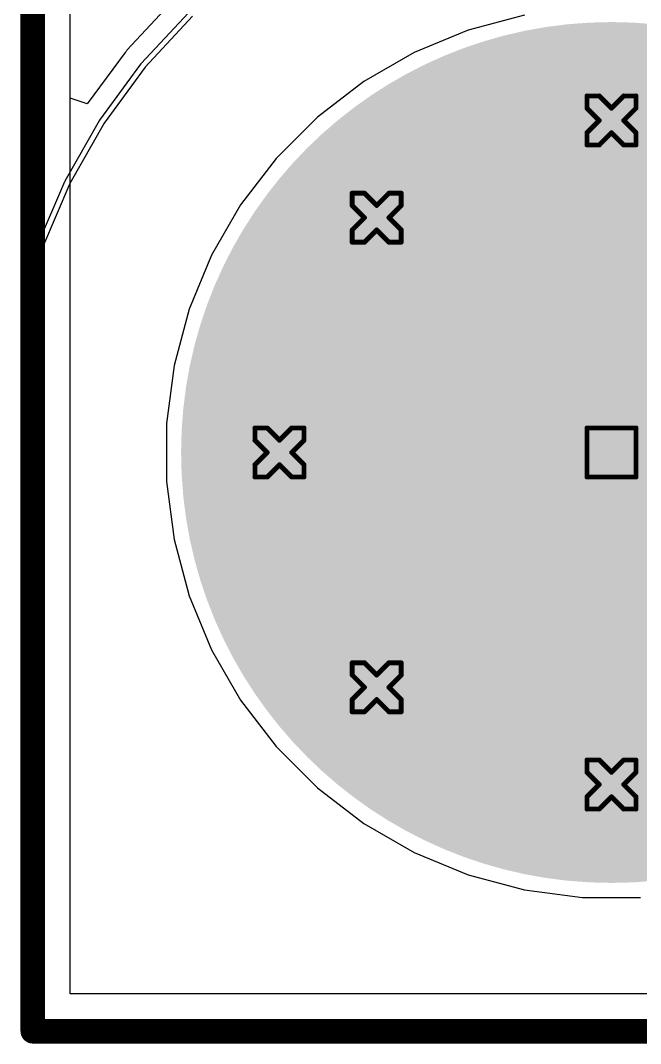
# Model space of a CAD drawing. Header units: inches. Extents: x -11 to 5379, y 0 to 5429.
# Drawn here: x -0.13 to 6.3, y -0.13 to 10.48 of the extents above; entities that cross this region are included whole.
import ezdxf

# ---------------------------------------------------------------- set-up
doc = ezdxf.new("R2010")
doc.units = ezdxf.units.IN
for name, color, linetype in [('Board Outline', 216, 'Continuous'), ('Bottom Layer', 5, 'Continuous'), ('Bottom Solder', 6, 'Continuous'), ('Drill Drawing', 1, 'Continuous'), ('GND', 16, 'Continuous'), ('Multi-Layer', 9, 'Continuous'), ('Pad Holes', 156, 'Continuous'), ('PWR', 76, 'Continuous'), ('Top Layer', 1, 'Continuous'), ('Top Solder', 216, 'Continuous'), ('Via Holes', 16, 'Continuous')]:
    doc.layers.add(name, color=color, linetype=linetype)

msp = doc.modelspace()

# ---------------------------------------------------------------- hatches: boundary and pattern name
at = {"layer": 'Bottom Layer'}
h = msp.add_hatch(color=5, dxfattribs=at)
edge = h.paths.add_edge_path()
edge.add_arc((6, 6), 4.36, 0, 360)
h = msp.add_hatch(color=5, dxfattribs=at)
edge = h.paths.add_edge_path()
edge.add_arc((6, 9.442), 0.3, 0, 360)
h = msp.add_hatch(color=5, dxfattribs=at)
edge = h.paths.add_edge_path()
edge.add_arc((3.566, 8.434), 0.3, 0, 360)
h = msp.add_hatch(color=5, dxfattribs=at)
edge = h.paths.add_edge_path()
edge.add_arc((2.558, 6), 0.3, 0, 360)
h = msp.add_hatch(color=5, dxfattribs=at)
edge = h.paths.add_edge_path()
edge.add_arc((3.566, 3.566), 0.3, 0, 360)
h = msp.add_hatch(color=5, dxfattribs=at)
edge = h.paths.add_edge_path()
edge.add_arc((6, 2.558), 0.3, 0, 360)
at = {"layer": 'Bottom Solder'}
h = msp.add_hatch(color=6, dxfattribs=at)
edge = h.paths.add_edge_path()
edge.add_arc((6, 6), 4.462, 0, 360)
at = {"layer": 'GND'}
h = msp.add_hatch(color=16, dxfattribs=at)
edge = h.paths.add_edge_path()
edge.add_arc((6, 6), 4.36, 0, 360)
h = msp.add_hatch(color=16, dxfattribs=at)
edge = h.paths.add_edge_path()
edge.add_arc((6, 9.442), 0.3, 0, 360)
h = msp.add_hatch(color=16, dxfattribs=at)
edge = h.paths.add_edge_path()
edge.add_arc((3.566, 8.434), 0.3, 0, 360)
h = msp.add_hatch(color=16, dxfattribs=at)
edge = h.paths.add_edge_path()
edge.add_arc((2.558, 6), 0.3, 0, 360)
h = msp.add_hatch(color=16, dxfattribs=at)
edge = h.paths.add_edge_path()
edge.add_arc((3.566, 3.566), 0.3, 0, 360)
h = msp.add_hatch(color=16, dxfattribs=at)
edge = h.paths.add_edge_path()
edge.add_arc((6, 2.558), 0.3, 0, 360)
at = {"layer": 'Multi-Layer'}
h = msp.add_hatch(color=9, dxfattribs=at)
edge = h.paths.add_edge_path()
edge.add_arc((6, 6), 4.36, 0, 360)
at = {"layer": 'Pad Holes'}
h = msp.add_hatch(color=7, dxfattribs=at)
edge = h.paths.add_edge_path()
edge.add_arc((6, 6), 2.5, 0, 360)
at = {"layer": 'PWR'}
h = msp.add_hatch(color=76, dxfattribs=at)
edge = h.paths.add_edge_path()
edge.add_arc((6, 6), 4.36, 0, 360)
h = msp.add_hatch(color=76, dxfattribs=at)
edge = h.paths.add_edge_path()
edge.add_arc((6, 9.442), 0.3, 0, 360)
h = msp.add_hatch(color=76, dxfattribs=at)
edge = h.paths.add_edge_path()
edge.add_arc((3.566, 8.434), 0.3, 0, 360)
h = msp.add_hatch(color=76, dxfattribs=at)
edge = h.paths.add_edge_path()
edge.add_arc((2.558, 6), 0.3, 0, 360)
h = msp.add_hatch(color=76, dxfattribs=at)
edge = h.paths.add_edge_path()
edge.add_arc((3.566, 3.566), 0.3, 0, 360)
h = msp.add_hatch(color=76, dxfattribs=at)
edge = h.paths.add_edge_path()
edge.add_arc((6, 2.558), 0.3, 0, 360)
at = {"layer": 'Top Layer'}
h = msp.add_hatch(color=1, dxfattribs=at)
edge = h.paths.add_edge_path()
edge.add_arc((6, 6), 4.36, 0, 360)
h = msp.add_hatch(color=1, dxfattribs=at)
edge = h.paths.add_edge_path()
edge.add_arc((6, 9.442), 0.3, 0, 360)
h = msp.add_hatch(color=1, dxfattribs=at)
edge = h.paths.add_edge_path()
edge.add_arc((3.566, 8.434), 0.3, 0, 360)
h = msp.add_hatch(color=1, dxfattribs=at)
edge = h.paths.add_edge_path()
edge.add_arc((2.558, 6), 0.3, 0, 360)
h = msp.add_hatch(color=1, dxfattribs=at)
edge = h.paths.add_edge_path()
edge.add_arc((3.566, 3.566), 0.3, 0, 360)
h = msp.add_hatch(color=1, dxfattribs=at)
edge = h.paths.add_edge_path()
edge.add_arc((6, 2.558), 0.3, 0, 360)
at = {"layer": 'Top Solder'}
h = msp.add_hatch(color=216, dxfattribs=at)
edge = h.paths.add_edge_path()
edge.add_arc((6, 6), 4.462, 0, 360)
at = {"layer": 'Via Holes'}
h = msp.add_hatch(color=7, dxfattribs=at)
edge = h.paths.add_edge_path()
edge.add_arc((6, 9.442), 0.15, 0, 360)
h = msp.add_hatch(color=7, dxfattribs=at)
edge = h.paths.add_edge_path()
edge.add_arc((3.566, 8.434), 0.15, 0, 360)
h = msp.add_hatch(color=7, dxfattribs=at)
edge = h.paths.add_edge_path()
edge.add_arc((2.558, 6), 0.15, 0, 360)
h = msp.add_hatch(color=7, dxfattribs=at)
edge = h.paths.add_edge_path()
edge.add_arc((3.566, 3.566), 0.15, 0, 360)
h = msp.add_hatch(color=7, dxfattribs=at)
edge = h.paths.add_edge_path()
edge.add_arc((6, 2.558), 0.15, 0, 360)

# ---------------------------------------------------------------- linework, layer by layer
at = {"layer": 'Board Outline'}
for points in [[(0, 0, 0.254, 0.254, 0), (0, 110, 0.254, 0.254, 0)], [(0, 0, 0.254, 0.254, 0), (344, 0, 0.254, 0.254, 0)]]:
    msp.add_lwpolyline(points, format="xyseb", dxfattribs=at)
msp.add_lwpolyline([(-0.063, 0, 0.127, 0.127, 1), (0.064, 0, 0.127, 0.127, 1)], format="xyseb", close=True, dxfattribs=at)
msp.add_lwpolyline([(-0.063, 0, 0.127, 0.127, 1), (0.064, 0, 0.127, 0.127, 1)], format="xyseb", close=True, dxfattribs=at)
at = {"layer": 'Bottom Layer'}
for p, q in [((0.388, 9.672), (0.388, 100.328)), ((1.466, 10.698), (0.977, 10.17)), ((1.656, 10.522), (1.167, 9.994)), ((0.958, 10.147), (0.566, 9.614)), ((0.969, 10.157), (0.958, 10.147)), ((0.977, 10.17), (0.969, 10.157)), ((1.167, 9.994), (0.741, 9.414)), ((0.566, 9.614), (0.388, 9.672)), ((0.741, 9.414), (0.384, 8.788)), ((0.384, 8.788), (0.102, 8.126)), ((0.102, 8.126), (-0.001, 7.781)), ((-0.001, 7.781), (-0.001, 7.781)), ((-0.001, 7.781), (0, 7.78)), ((0, 7.78), (0, 0)), ((0, 0), (0.001, -0.001)), ((0.001, -0.001), (7.782, -0.001))]:
    msp.add_line(p, q, dxfattribs=at)
at = {"layer": 'Bottom Solder'}
for p, q in [((1.126, 10.031), (1.616, 10.559)), ((0.696, 9.446), (1.122, 10.027)), ((1.122, 10.027), (1.125, 10.028)), ((1.125, 10.028), (1.126, 10.031)), ((0.336, 8.816), (0.693, 9.441)), ((0.693, 9.441), (0.695, 9.443)), ((0.695, 9.443), (0.696, 9.446)), ((0.051, 8.148), (0.333, 8.81)), ((0.333, 8.81), (0.336, 8.812)), ((0.336, 8.812), (0.336, 8.816)), ((-0.054, 7.797), (0.049, 8.142)), ((0.049, 8.142), (0.051, 8.145)), ((0.051, 8.145), (0.051, 8.148)), ((-0.056, 7.781), (-0.053, 7.789)), ((-0.055, 7.779), (-0.056, 7.781)), ((-0.055, 0), (-0.055, 7.779)), ((-0.053, 7.789), (-0.054, 7.797)), ((-0.039, -0.039), (-0.055, 0)), ((-0.055, 0), (-0.055, 0)), ((-0.038, -0.04), (-0.039, -0.039)), ((-0.027, -0.045), (-0.038, -0.04)), ((-0.038, -0.04), (-0.038, -0.04)), ((0.001, -0.056), (-0.027, -0.045)), ((7.782, -0.056), (0.001, -0.056)), ((0.001, -0.056), (0.001, -0.056))]:
    msp.add_line(p, q, dxfattribs=at)
at = {"layer": 'Drill Drawing'}
for points in [[(5.746, 9.569, 0.0508, 0.0508, 0), (5.746, 9.696, 0.0508, 0.0508, 0)], [(5.746, 9.696, 0.0508, 0.0508, 0), (5.873, 9.696, 0.0508, 0.0508, 0)], [(5.873, 9.696, 0.0508, 0.0508, 0), (6, 9.569, 0.0508, 0.0508, 0)], [(6, 9.569, 0.0508, 0.0508, 0), (6.127, 9.696, 0.0508, 0.0508, 0)], [(6.127, 9.696, 0.0508, 0.0508, 0), (6.254, 9.696, 0.0508, 0.0508, 0)], [(6.254, 9.569, 0.0508, 0.0508, 0), (6.254, 9.696, 0.0508, 0.0508, 0)], [(5.746, 9.569, 0.0508, 0.0508, 0), (5.873, 9.442, 0.0508, 0.0508, 0)], [(6.127, 9.442, 0.0508, 0.0508, 0), (6.254, 9.569, 0.0508, 0.0508, 0)], [(5.746, 9.315, 0.0508, 0.0508, 0), (5.873, 9.442, 0.0508, 0.0508, 0)], [(6.127, 9.442, 0.0508, 0.0508, 0), (6.254, 9.315, 0.0508, 0.0508, 0)], [(5.746, 9.188, 0.0508, 0.0508, 0), (5.746, 9.315, 0.0508, 0.0508, 0)], [(5.873, 9.188, 0.0508, 0.0508, 0), (6, 9.315, 0.0508, 0.0508, 0)], [(6, 9.315, 0.0508, 0.0508, 0), (6.127, 9.188, 0.0508, 0.0508, 0)], [(6.254, 9.188, 0.0508, 0.0508, 0), (6.254, 9.315, 0.0508, 0.0508, 0)], [(5.746, 9.188, 0.0508, 0.0508, 0), (5.873, 9.188, 0.0508, 0.0508, 0)], [(6.127, 9.188, 0.0508, 0.0508, 0), (6.254, 9.188, 0.0508, 0.0508, 0)], [(3.312, 8.561, 0.0508, 0.0508, 0), (3.312, 8.688, 0.0508, 0.0508, 0)], [(3.312, 8.688, 0.0508, 0.0508, 0), (3.439, 8.688, 0.0508, 0.0508, 0)], [(3.439, 8.688, 0.0508, 0.0508, 0), (3.566, 8.561, 0.0508, 0.0508, 0)], [(3.566, 8.561, 0.0508, 0.0508, 0), (3.693, 8.688, 0.0508, 0.0508, 0)], [(3.693, 8.688, 0.0508, 0.0508, 0), (3.82, 8.688, 0.0508, 0.0508, 0)], [(3.82, 8.561, 0.0508, 0.0508, 0), (3.82, 8.688, 0.0508, 0.0508, 0)], [(3.312, 8.561, 0.0508, 0.0508, 0), (3.439, 8.434, 0.0508, 0.0508, 0)], [(3.693, 8.434, 0.0508, 0.0508, 0), (3.82, 8.561, 0.0508, 0.0508, 0)], [(3.312, 8.307, 0.0508, 0.0508, 0), (3.439, 8.434, 0.0508, 0.0508, 0)], [(3.693, 8.434, 0.0508, 0.0508, 0), (3.82, 8.307, 0.0508, 0.0508, 0)], [(3.312, 8.18, 0.0508, 0.0508, 0), (3.312, 8.307, 0.0508, 0.0508, 0)], [(3.439, 8.18, 0.0508, 0.0508, 0), (3.566, 8.307, 0.0508, 0.0508, 0)], [(3.566, 8.307, 0.0508, 0.0508, 0), (3.693, 8.18, 0.0508, 0.0508, 0)], [(3.82, 8.18, 0.0508, 0.0508, 0), (3.82, 8.307, 0.0508, 0.0508, 0)], [(3.312, 8.18, 0.0508, 0.0508, 0), (3.439, 8.18, 0.0508, 0.0508, 0)], [(3.693, 8.18, 0.0508, 0.0508, 0), (3.82, 8.18, 0.0508, 0.0508, 0)], [(2.304, 6.127, 0.0508, 0.0508, 0), (2.304, 6.254, 0.0508, 0.0508, 0)], [(2.304, 6.254, 0.0508, 0.0508, 0), (2.431, 6.254, 0.0508, 0.0508, 0)], [(2.431, 6.254, 0.0508, 0.0508, 0), (2.558, 6.127, 0.0508, 0.0508, 0)], [(2.558, 6.127, 0.0508, 0.0508, 0), (2.685, 6.254, 0.0508, 0.0508, 0)], [(2.685, 6.254, 0.0508, 0.0508, 0), (2.812, 6.254, 0.0508, 0.0508, 0)], [(2.812, 6.127, 0.0508, 0.0508, 0), (2.812, 6.254, 0.0508, 0.0508, 0)], [(5.746, 6.254, 0.0508, 0.0508, 0), (6.254, 6.254, 0.0508, 0.0508, 0)], [(5.746, 5.746, 0.0508, 0.0508, 0), (5.746, 6.254, 0.0508, 0.0508, 0)], [(6.254, 5.746, 0.0508, 0.0508, 0), (6.254, 6.254, 0.0508, 0.0508, 0)], [(2.304, 6.127, 0.0508, 0.0508, 0), (2.431, 6, 0.0508, 0.0508, 0)], [(2.685, 6, 0.0508, 0.0508, 0), (2.812, 6.127, 0.0508, 0.0508, 0)], [(2.304, 5.873, 0.0508, 0.0508, 0), (2.431, 6, 0.0508, 0.0508, 0)], [(2.685, 6, 0.0508, 0.0508, 0), (2.812, 5.873, 0.0508, 0.0508, 0)], [(2.304, 5.746, 0.0508, 0.0508, 0), (2.304, 5.873, 0.0508, 0.0508, 0)], [(2.431, 5.746, 0.0508, 0.0508, 0), (2.558, 5.873, 0.0508, 0.0508, 0)], [(2.558, 5.873, 0.0508, 0.0508, 0), (2.685, 5.746, 0.0508, 0.0508, 0)], [(2.812, 5.746, 0.0508, 0.0508, 0), (2.812, 5.873, 0.0508, 0.0508, 0)], [(2.304, 5.746, 0.0508, 0.0508, 0), (2.431, 5.746, 0.0508, 0.0508, 0)], [(2.685, 5.746, 0.0508, 0.0508, 0), (2.812, 5.746, 0.0508, 0.0508, 0)], [(5.746, 5.746, 0.0508, 0.0508, 0), (6.254, 5.746, 0.0508, 0.0508, 0)], [(3.312, 3.693, 0.0508, 0.0508, 0), (3.312, 3.82, 0.0508, 0.0508, 0)], [(3.312, 3.82, 0.0508, 0.0508, 0), (3.439, 3.82, 0.0508, 0.0508, 0)], [(3.439, 3.82, 0.0508, 0.0508, 0), (3.566, 3.693, 0.0508, 0.0508, 0)], [(3.566, 3.693, 0.0508, 0.0508, 0), (3.693, 3.82, 0.0508, 0.0508, 0)], [(3.693, 3.82, 0.0508, 0.0508, 0), (3.82, 3.82, 0.0508, 0.0508, 0)], [(3.82, 3.693, 0.0508, 0.0508, 0), (3.82, 3.82, 0.0508, 0.0508, 0)], [(3.312, 3.693, 0.0508, 0.0508, 0), (3.439, 3.566, 0.0508, 0.0508, 0)], [(3.693, 3.566, 0.0508, 0.0508, 0), (3.82, 3.693, 0.0508, 0.0508, 0)], [(3.312, 3.439, 0.0508, 0.0508, 0), (3.439, 3.566, 0.0508, 0.0508, 0)], [(3.693, 3.566, 0.0508, 0.0508, 0), (3.82, 3.439, 0.0508, 0.0508, 0)], [(3.312, 3.312, 0.0508, 0.0508, 0), (3.312, 3.439, 0.0508, 0.0508, 0)], [(3.439, 3.312, 0.0508, 0.0508, 0), (3.566, 3.439, 0.0508, 0.0508, 0)], [(3.566, 3.439, 0.0508, 0.0508, 0), (3.693, 3.312, 0.0508, 0.0508, 0)], [(3.82, 3.312, 0.0508, 0.0508, 0), (3.82, 3.439, 0.0508, 0.0508, 0)], [(3.312, 3.312, 0.0508, 0.0508, 0), (3.439, 3.312, 0.0508, 0.0508, 0)], [(3.693, 3.312, 0.0508, 0.0508, 0), (3.82, 3.312, 0.0508, 0.0508, 0)], [(5.746, 2.685, 0.0508, 0.0508, 0), (5.746, 2.812, 0.0508, 0.0508, 0)], [(5.746, 2.812, 0.0508, 0.0508, 0), (5.873, 2.812, 0.0508, 0.0508, 0)], [(5.873, 2.812, 0.0508, 0.0508, 0), (6, 2.685, 0.0508, 0.0508, 0)], [(6, 2.685, 0.0508, 0.0508, 0), (6.127, 2.812, 0.0508, 0.0508, 0)], [(6.127, 2.812, 0.0508, 0.0508, 0), (6.254, 2.812, 0.0508, 0.0508, 0)], [(6.254, 2.685, 0.0508, 0.0508, 0), (6.254, 2.812, 0.0508, 0.0508, 0)], [(5.746, 2.685, 0.0508, 0.0508, 0), (5.873, 2.558, 0.0508, 0.0508, 0)], [(6.127, 2.558, 0.0508, 0.0508, 0), (6.254, 2.685, 0.0508, 0.0508, 0)], [(5.746, 2.431, 0.0508, 0.0508, 0), (5.873, 2.558, 0.0508, 0.0508, 0)], [(6.127, 2.558, 0.0508, 0.0508, 0), (6.254, 2.431, 0.0508, 0.0508, 0)], [(5.746, 2.304, 0.0508, 0.0508, 0), (5.746, 2.431, 0.0508, 0.0508, 0)], [(5.873, 2.304, 0.0508, 0.0508, 0), (6, 2.431, 0.0508, 0.0508, 0)], [(6, 2.431, 0.0508, 0.0508, 0), (6.127, 2.304, 0.0508, 0.0508, 0)], [(6.254, 2.304, 0.0508, 0.0508, 0), (6.254, 2.431, 0.0508, 0.0508, 0)], [(5.746, 2.304, 0.0508, 0.0508, 0), (5.873, 2.304, 0.0508, 0.0508, 0)], [(6.127, 2.304, 0.0508, 0.0508, 0), (6.254, 2.304, 0.0508, 0.0508, 0)]]:
    msp.add_lwpolyline(points, format="xyseb", dxfattribs=at)
for points in [[(5.733, 9.696, 0.0254, 0.0254, 1), (5.759, 9.696, 0.0254, 0.0254, 1)], [(5.733, 9.696, 0.0254, 0.0254, 1), (5.759, 9.696, 0.0254, 0.0254, 1)], [(5.86, 9.696, 0.0254, 0.0254, 1), (5.886, 9.696, 0.0254, 0.0254, 1)], [(5.86, 9.696, 0.0254, 0.0254, 1), (5.886, 9.696, 0.0254, 0.0254, 1)], [(6.114, 9.696, 0.0254, 0.0254, 1), (6.14, 9.696, 0.0254, 0.0254, 1)], [(6.114, 9.696, 0.0254, 0.0254, 1), (6.14, 9.696, 0.0254, 0.0254, 1)], [(6.241, 9.696, 0.0254, 0.0254, 1), (6.267, 9.696, 0.0254, 0.0254, 1)], [(6.241, 9.696, 0.0254, 0.0254, 1), (6.267, 9.696, 0.0254, 0.0254, 1)], [(5.733, 9.569, 0.0254, 0.0254, 1), (5.759, 9.569, 0.0254, 0.0254, 1)], [(5.733, 9.569, 0.0254, 0.0254, 1), (5.759, 9.569, 0.0254, 0.0254, 1)], [(5.987, 9.569, 0.0254, 0.0254, 1), (6.013, 9.569, 0.0254, 0.0254, 1)], [(5.987, 9.569, 0.0254, 0.0254, 1), (6.013, 9.569, 0.0254, 0.0254, 1)], [(6.241, 9.569, 0.0254, 0.0254, 1), (6.267, 9.569, 0.0254, 0.0254, 1)], [(6.241, 9.569, 0.0254, 0.0254, 1), (6.267, 9.569, 0.0254, 0.0254, 1)], [(5.86, 9.442, 0.0254, 0.0254, 1), (5.886, 9.442, 0.0254, 0.0254, 1)], [(5.86, 9.442, 0.0254, 0.0254, 1), (5.886, 9.442, 0.0254, 0.0254, 1)], [(6.114, 9.442, 0.0254, 0.0254, 1), (6.14, 9.442, 0.0254, 0.0254, 1)], [(6.114, 9.442, 0.0254, 0.0254, 1), (6.14, 9.442, 0.0254, 0.0254, 1)], [(5.733, 9.315, 0.0254, 0.0254, 1), (5.759, 9.315, 0.0254, 0.0254, 1)], [(5.733, 9.315, 0.0254, 0.0254, 1), (5.759, 9.315, 0.0254, 0.0254, 1)], [(5.987, 9.315, 0.0254, 0.0254, 1), (6.013, 9.315, 0.0254, 0.0254, 1)], [(5.987, 9.315, 0.0254, 0.0254, 1), (6.013, 9.315, 0.0254, 0.0254, 1)], [(6.241, 9.315, 0.0254, 0.0254, 1), (6.267, 9.315, 0.0254, 0.0254, 1)], [(6.241, 9.315, 0.0254, 0.0254, 1), (6.267, 9.315, 0.0254, 0.0254, 1)], [(5.733, 9.188, 0.0254, 0.0254, 1), (5.759, 9.188, 0.0254, 0.0254, 1)], [(5.733, 9.188, 0.0254, 0.0254, 1), (5.759, 9.188, 0.0254, 0.0254, 1)], [(5.86, 9.188, 0.0254, 0.0254, 1), (5.886, 9.188, 0.0254, 0.0254, 1)], [(5.86, 9.188, 0.0254, 0.0254, 1), (5.886, 9.188, 0.0254, 0.0254, 1)], [(6.114, 9.188, 0.0254, 0.0254, 1), (6.14, 9.188, 0.0254, 0.0254, 1)], [(6.114, 9.188, 0.0254, 0.0254, 1), (6.14, 9.188, 0.0254, 0.0254, 1)], [(6.241, 9.188, 0.0254, 0.0254, 1), (6.267, 9.188, 0.0254, 0.0254, 1)], [(6.241, 9.188, 0.0254, 0.0254, 1), (6.267, 9.188, 0.0254, 0.0254, 1)], [(3.299, 8.688, 0.0254, 0.0254, 1), (3.325, 8.688, 0.0254, 0.0254, 1)], [(3.299, 8.688, 0.0254, 0.0254, 1), (3.325, 8.688, 0.0254, 0.0254, 1)], [(3.426, 8.688, 0.0254, 0.0254, 1), (3.452, 8.688, 0.0254, 0.0254, 1)], [(3.426, 8.688, 0.0254, 0.0254, 1), (3.452, 8.688, 0.0254, 0.0254, 1)], [(3.68, 8.688, 0.0254, 0.0254, 1), (3.706, 8.688, 0.0254, 0.0254, 1)], [(3.68, 8.688, 0.0254, 0.0254, 1), (3.706, 8.688, 0.0254, 0.0254, 1)], [(3.807, 8.688, 0.0254, 0.0254, 1), (3.833, 8.688, 0.0254, 0.0254, 1)], [(3.807, 8.688, 0.0254, 0.0254, 1), (3.833, 8.688, 0.0254, 0.0254, 1)], [(3.299, 8.561, 0.0254, 0.0254, 1), (3.325, 8.561, 0.0254, 0.0254, 1)], [(3.299, 8.561, 0.0254, 0.0254, 1), (3.325, 8.561, 0.0254, 0.0254, 1)], [(3.553, 8.561, 0.0254, 0.0254, 1), (3.579, 8.561, 0.0254, 0.0254, 1)], [(3.553, 8.561, 0.0254, 0.0254, 1), (3.579, 8.561, 0.0254, 0.0254, 1)], [(3.807, 8.561, 0.0254, 0.0254, 1), (3.833, 8.561, 0.0254, 0.0254, 1)], [(3.807, 8.561, 0.0254, 0.0254, 1), (3.833, 8.561, 0.0254, 0.0254, 1)], [(3.426, 8.434, 0.0254, 0.0254, 1), (3.452, 8.434, 0.0254, 0.0254, 1)], [(3.426, 8.434, 0.0254, 0.0254, 1), (3.452, 8.434, 0.0254, 0.0254, 1)], [(3.68, 8.434, 0.0254, 0.0254, 1), (3.706, 8.434, 0.0254, 0.0254, 1)], [(3.68, 8.434, 0.0254, 0.0254, 1), (3.706, 8.434, 0.0254, 0.0254, 1)], [(3.299, 8.307, 0.0254, 0.0254, 1), (3.325, 8.307, 0.0254, 0.0254, 1)], [(3.299, 8.307, 0.0254, 0.0254, 1), (3.325, 8.307, 0.0254, 0.0254, 1)], [(3.553, 8.307, 0.0254, 0.0254, 1), (3.579, 8.307, 0.0254, 0.0254, 1)], [(3.553, 8.307, 0.0254, 0.0254, 1), (3.579, 8.307, 0.0254, 0.0254, 1)], [(3.807, 8.307, 0.0254, 0.0254, 1), (3.833, 8.307, 0.0254, 0.0254, 1)], [(3.807, 8.307, 0.0254, 0.0254, 1), (3.833, 8.307, 0.0254, 0.0254, 1)], [(3.299, 8.18, 0.0254, 0.0254, 1), (3.325, 8.18, 0.0254, 0.0254, 1)], [(3.299, 8.18, 0.0254, 0.0254, 1), (3.325, 8.18, 0.0254, 0.0254, 1)], [(3.426, 8.18, 0.0254, 0.0254, 1), (3.452, 8.18, 0.0254, 0.0254, 1)], [(3.426, 8.18, 0.0254, 0.0254, 1), (3.452, 8.18, 0.0254, 0.0254, 1)], [(3.68, 8.18, 0.0254, 0.0254, 1), (3.706, 8.18, 0.0254, 0.0254, 1)], [(3.68, 8.18, 0.0254, 0.0254, 1), (3.706, 8.18, 0.0254, 0.0254, 1)], [(3.807, 8.18, 0.0254, 0.0254, 1), (3.833, 8.18, 0.0254, 0.0254, 1)], [(3.807, 8.18, 0.0254, 0.0254, 1), (3.833, 8.18, 0.0254, 0.0254, 1)], [(2.291, 6.254, 0.0254, 0.0254, 1), (2.317, 6.254, 0.0254, 0.0254, 1)], [(2.291, 6.254, 0.0254, 0.0254, 1), (2.317, 6.254, 0.0254, 0.0254, 1)], [(2.418, 6.254, 0.0254, 0.0254, 1), (2.444, 6.254, 0.0254, 0.0254, 1)], [(2.418, 6.254, 0.0254, 0.0254, 1), (2.444, 6.254, 0.0254, 0.0254, 1)], [(2.672, 6.254, 0.0254, 0.0254, 1), (2.698, 6.254, 0.0254, 0.0254, 1)], [(2.672, 6.254, 0.0254, 0.0254, 1), (2.698, 6.254, 0.0254, 0.0254, 1)], [(2.799, 6.254, 0.0254, 0.0254, 1), (2.825, 6.254, 0.0254, 0.0254, 1)], [(2.799, 6.254, 0.0254, 0.0254, 1), (2.825, 6.254, 0.0254, 0.0254, 1)], [(5.733, 6.254, 0.0254, 0.0254, 1), (5.759, 6.254, 0.0254, 0.0254, 1)], [(5.733, 6.254, 0.0254, 0.0254, 1), (5.759, 6.254, 0.0254, 0.0254, 1)], [(6.241, 6.254, 0.0254, 0.0254, 1), (6.267, 6.254, 0.0254, 0.0254, 1)], [(6.241, 6.254, 0.0254, 0.0254, 1), (6.267, 6.254, 0.0254, 0.0254, 1)], [(2.291, 6.127, 0.0254, 0.0254, 1), (2.317, 6.127, 0.0254, 0.0254, 1)], [(2.291, 6.127, 0.0254, 0.0254, 1), (2.317, 6.127, 0.0254, 0.0254, 1)], [(2.545, 6.127, 0.0254, 0.0254, 1), (2.571, 6.127, 0.0254, 0.0254, 1)], [(2.545, 6.127, 0.0254, 0.0254, 1), (2.571, 6.127, 0.0254, 0.0254, 1)], [(2.799, 6.127, 0.0254, 0.0254, 1), (2.825, 6.127, 0.0254, 0.0254, 1)], [(2.799, 6.127, 0.0254, 0.0254, 1), (2.825, 6.127, 0.0254, 0.0254, 1)], [(2.418, 6, 0.0254, 0.0254, 1), (2.444, 6, 0.0254, 0.0254, 1)], [(2.418, 6, 0.0254, 0.0254, 1), (2.444, 6, 0.0254, 0.0254, 1)], [(2.672, 6, 0.0254, 0.0254, 1), (2.698, 6, 0.0254, 0.0254, 1)], [(2.672, 6, 0.0254, 0.0254, 1), (2.698, 6, 0.0254, 0.0254, 1)], [(2.291, 5.873, 0.0254, 0.0254, 1), (2.317, 5.873, 0.0254, 0.0254, 1)], [(2.291, 5.873, 0.0254, 0.0254, 1), (2.317, 5.873, 0.0254, 0.0254, 1)], [(2.545, 5.873, 0.0254, 0.0254, 1), (2.571, 5.873, 0.0254, 0.0254, 1)], [(2.545, 5.873, 0.0254, 0.0254, 1), (2.571, 5.873, 0.0254, 0.0254, 1)], [(2.799, 5.873, 0.0254, 0.0254, 1), (2.825, 5.873, 0.0254, 0.0254, 1)], [(2.799, 5.873, 0.0254, 0.0254, 1), (2.825, 5.873, 0.0254, 0.0254, 1)], [(2.291, 5.746, 0.0254, 0.0254, 1), (2.317, 5.746, 0.0254, 0.0254, 1)], [(2.291, 5.746, 0.0254, 0.0254, 1), (2.317, 5.746, 0.0254, 0.0254, 1)], [(2.418, 5.746, 0.0254, 0.0254, 1), (2.444, 5.746, 0.0254, 0.0254, 1)], [(2.418, 5.746, 0.0254, 0.0254, 1), (2.444, 5.746, 0.0254, 0.0254, 1)], [(2.672, 5.746, 0.0254, 0.0254, 1), (2.698, 5.746, 0.0254, 0.0254, 1)], [(2.672, 5.746, 0.0254, 0.0254, 1), (2.698, 5.746, 0.0254, 0.0254, 1)], [(2.799, 5.746, 0.0254, 0.0254, 1), (2.825, 5.746, 0.0254, 0.0254, 1)], [(2.799, 5.746, 0.0254, 0.0254, 1), (2.825, 5.746, 0.0254, 0.0254, 1)], [(5.733, 5.746, 0.0254, 0.0254, 1), (5.759, 5.746, 0.0254, 0.0254, 1)], [(5.733, 5.746, 0.0254, 0.0254, 1), (5.759, 5.746, 0.0254, 0.0254, 1)], [(6.241, 5.746, 0.0254, 0.0254, 1), (6.267, 5.746, 0.0254, 0.0254, 1)], [(6.241, 5.746, 0.0254, 0.0254, 1), (6.267, 5.746, 0.0254, 0.0254, 1)], [(3.299, 3.82, 0.0254, 0.0254, 1), (3.325, 3.82, 0.0254, 0.0254, 1)], [(3.299, 3.82, 0.0254, 0.0254, 1), (3.325, 3.82, 0.0254, 0.0254, 1)], [(3.426, 3.82, 0.0254, 0.0254, 1), (3.452, 3.82, 0.0254, 0.0254, 1)], [(3.426, 3.82, 0.0254, 0.0254, 1), (3.452, 3.82, 0.0254, 0.0254, 1)], [(3.68, 3.82, 0.0254, 0.0254, 1), (3.706, 3.82, 0.0254, 0.0254, 1)], [(3.68, 3.82, 0.0254, 0.0254, 1), (3.706, 3.82, 0.0254, 0.0254, 1)], [(3.807, 3.82, 0.0254, 0.0254, 1), (3.833, 3.82, 0.0254, 0.0254, 1)], [(3.807, 3.82, 0.0254, 0.0254, 1), (3.833, 3.82, 0.0254, 0.0254, 1)], [(3.299, 3.693, 0.0254, 0.0254, 1), (3.325, 3.693, 0.0254, 0.0254, 1)], [(3.299, 3.693, 0.0254, 0.0254, 1), (3.325, 3.693, 0.0254, 0.0254, 1)], [(3.553, 3.693, 0.0254, 0.0254, 1), (3.579, 3.693, 0.0254, 0.0254, 1)], [(3.553, 3.693, 0.0254, 0.0254, 1), (3.579, 3.693, 0.0254, 0.0254, 1)], [(3.807, 3.693, 0.0254, 0.0254, 1), (3.833, 3.693, 0.0254, 0.0254, 1)], [(3.807, 3.693, 0.0254, 0.0254, 1), (3.833, 3.693, 0.0254, 0.0254, 1)], [(3.426, 3.566, 0.0254, 0.0254, 1), (3.452, 3.566, 0.0254, 0.0254, 1)], [(3.426, 3.566, 0.0254, 0.0254, 1), (3.452, 3.566, 0.0254, 0.0254, 1)], [(3.68, 3.566, 0.0254, 0.0254, 1), (3.706, 3.566, 0.0254, 0.0254, 1)], [(3.68, 3.566, 0.0254, 0.0254, 1), (3.706, 3.566, 0.0254, 0.0254, 1)], [(3.299, 3.439, 0.0254, 0.0254, 1), (3.325, 3.439, 0.0254, 0.0254, 1)], [(3.299, 3.439, 0.0254, 0.0254, 1), (3.325, 3.439, 0.0254, 0.0254, 1)], [(3.553, 3.439, 0.0254, 0.0254, 1), (3.579, 3.439, 0.0254, 0.0254, 1)], [(3.553, 3.439, 0.0254, 0.0254, 1), (3.579, 3.439, 0.0254, 0.0254, 1)], [(3.807, 3.439, 0.0254, 0.0254, 1), (3.833, 3.439, 0.0254, 0.0254, 1)], [(3.807, 3.439, 0.0254, 0.0254, 1), (3.833, 3.439, 0.0254, 0.0254, 1)], [(3.299, 3.312, 0.0254, 0.0254, 1), (3.325, 3.312, 0.0254, 0.0254, 1)], [(3.299, 3.312, 0.0254, 0.0254, 1), (3.325, 3.312, 0.0254, 0.0254, 1)], [(3.426, 3.312, 0.0254, 0.0254, 1), (3.452, 3.312, 0.0254, 0.0254, 1)], [(3.426, 3.312, 0.0254, 0.0254, 1), (3.452, 3.312, 0.0254, 0.0254, 1)], [(3.68, 3.312, 0.0254, 0.0254, 1), (3.706, 3.312, 0.0254, 0.0254, 1)], [(3.68, 3.312, 0.0254, 0.0254, 1), (3.706, 3.312, 0.0254, 0.0254, 1)], [(3.807, 3.312, 0.0254, 0.0254, 1), (3.833, 3.312, 0.0254, 0.0254, 1)], [(3.807, 3.312, 0.0254, 0.0254, 1), (3.833, 3.312, 0.0254, 0.0254, 1)], [(5.733, 2.812, 0.0254, 0.0254, 1), (5.759, 2.812, 0.0254, 0.0254, 1)], [(5.733, 2.812, 0.0254, 0.0254, 1), (5.759, 2.812, 0.0254, 0.0254, 1)], [(5.86, 2.812, 0.0254, 0.0254, 1), (5.886, 2.812, 0.0254, 0.0254, 1)], [(5.86, 2.812, 0.0254, 0.0254, 1), (5.886, 2.812, 0.0254, 0.0254, 1)], [(6.114, 2.812, 0.0254, 0.0254, 1), (6.14, 2.812, 0.0254, 0.0254, 1)], [(6.114, 2.812, 0.0254, 0.0254, 1), (6.14, 2.812, 0.0254, 0.0254, 1)], [(6.241, 2.812, 0.0254, 0.0254, 1), (6.267, 2.812, 0.0254, 0.0254, 1)], [(6.241, 2.812, 0.0254, 0.0254, 1), (6.267, 2.812, 0.0254, 0.0254, 1)], [(5.733, 2.685, 0.0254, 0.0254, 1), (5.759, 2.685, 0.0254, 0.0254, 1)], [(5.733, 2.685, 0.0254, 0.0254, 1), (5.759, 2.685, 0.0254, 0.0254, 1)], [(5.987, 2.685, 0.0254, 0.0254, 1), (6.013, 2.685, 0.0254, 0.0254, 1)], [(5.987, 2.685, 0.0254, 0.0254, 1), (6.013, 2.685, 0.0254, 0.0254, 1)], [(6.241, 2.685, 0.0254, 0.0254, 1), (6.267, 2.685, 0.0254, 0.0254, 1)], [(6.241, 2.685, 0.0254, 0.0254, 1), (6.267, 2.685, 0.0254, 0.0254, 1)], [(5.86, 2.558, 0.0254, 0.0254, 1), (5.886, 2.558, 0.0254, 0.0254, 1)], [(5.86, 2.558, 0.0254, 0.0254, 1), (5.886, 2.558, 0.0254, 0.0254, 1)], [(6.114, 2.558, 0.0254, 0.0254, 1), (6.14, 2.558, 0.0254, 0.0254, 1)], [(6.114, 2.558, 0.0254, 0.0254, 1), (6.14, 2.558, 0.0254, 0.0254, 1)], [(5.733, 2.431, 0.0254, 0.0254, 1), (5.759, 2.431, 0.0254, 0.0254, 1)], [(5.733, 2.431, 0.0254, 0.0254, 1), (5.759, 2.431, 0.0254, 0.0254, 1)], [(5.987, 2.431, 0.0254, 0.0254, 1), (6.013, 2.431, 0.0254, 0.0254, 1)], [(5.987, 2.431, 0.0254, 0.0254, 1), (6.013, 2.431, 0.0254, 0.0254, 1)], [(6.241, 2.431, 0.0254, 0.0254, 1), (6.267, 2.431, 0.0254, 0.0254, 1)], [(6.241, 2.431, 0.0254, 0.0254, 1), (6.267, 2.431, 0.0254, 0.0254, 1)], [(5.733, 2.304, 0.0254, 0.0254, 1), (5.759, 2.304, 0.0254, 0.0254, 1)], [(5.733, 2.304, 0.0254, 0.0254, 1), (5.759, 2.304, 0.0254, 0.0254, 1)], [(5.86, 2.304, 0.0254, 0.0254, 1), (5.886, 2.304, 0.0254, 0.0254, 1)], [(5.86, 2.304, 0.0254, 0.0254, 1), (5.886, 2.304, 0.0254, 0.0254, 1)], [(6.114, 2.304, 0.0254, 0.0254, 1), (6.14, 2.304, 0.0254, 0.0254, 1)], [(6.114, 2.304, 0.0254, 0.0254, 1), (6.14, 2.304, 0.0254, 0.0254, 1)], [(6.241, 2.304, 0.0254, 0.0254, 1), (6.267, 2.304, 0.0254, 0.0254, 1)], [(6.241, 2.304, 0.0254, 0.0254, 1), (6.267, 2.304, 0.0254, 0.0254, 1)]]:
    msp.add_lwpolyline(points, format="xyseb", close=True, dxfattribs=at)
at = {"layer": 'GND'}
for p, q in [((0.388, 0.388), (0.388, 109.612)), ((343.612, 0.388), (0.388, 0.388))]:
    msp.add_line(p, q, dxfattribs=at)
at = {"layer": 'PWR'}
for p, q in [((0.388, 0.388), (0.388, 41.293)), ((5.098, 10.535), (4.514, 10.379)), ((4.514, 10.379), (3.955, 10.147)), ((3.955, 10.147), (3.431, 9.845)), ((3.431, 9.845), (2.951, 9.476)), ((2.951, 9.476), (2.524, 9.049)), ((2.524, 9.049), (2.155, 8.569)), ((2.155, 8.569), (1.853, 8.045)), ((1.853, 8.045), (1.621, 7.486)), ((1.621, 7.486), (1.465, 6.902)), ((1.465, 6.902), (1.386, 6.302)), ((1.386, 6.302), (1.386, 5.698)), ((1.386, 5.698), (1.465, 5.098)), ((1.465, 5.098), (1.621, 4.514)), ((1.621, 4.514), (1.853, 3.955)), ((1.853, 3.955), (2.155, 3.431)), ((2.155, 3.431), (2.524, 2.951)), ((2.524, 2.951), (2.951, 2.524)), ((2.951, 2.524), (3.431, 2.155)), ((3.431, 2.155), (3.955, 1.853)), ((3.955, 1.853), (4.514, 1.621)), ((4.514, 1.621), (5.098, 1.465)), ((5.098, 1.465), (5.698, 1.386)), ((5.698, 1.386), (6.302, 1.386)), ((243.045, 0.388), (0.388, 0.388))]:
    msp.add_line(p, q, dxfattribs=at)
at = {"layer": 'Top Layer'}
for p, q in [((0.388, 9.672), (0.388, 100.328)), ((1.466, 10.698), (0.977, 10.17)), ((1.656, 10.522), (1.167, 9.994)), ((0.958, 10.147), (0.566, 9.614)), ((0.969, 10.157), (0.958, 10.147)), ((0.977, 10.17), (0.969, 10.157)), ((1.167, 9.994), (0.741, 9.414)), ((0.566, 9.614), (0.388, 9.672)), ((0.741, 9.414), (0.384, 8.788)), ((0.384, 8.788), (0.102, 8.126)), ((0.102, 8.126), (-0.001, 7.781)), ((-0.001, 7.781), (-0.001, 7.781)), ((-0.001, 7.781), (0, 7.78)), ((0, 7.78), (0, 0)), ((0, 0), (0.001, -0.001)), ((0.001, -0.001), (7.782, -0.001))]:
    msp.add_line(p, q, dxfattribs=at)
at = {"layer": 'Top Solder'}
for p, q in [((1.126, 10.031), (1.616, 10.559)), ((0.696, 9.446), (1.122, 10.027)), ((1.122, 10.027), (1.125, 10.028)), ((1.125, 10.028), (1.126, 10.031)), ((0.336, 8.816), (0.693, 9.441)), ((0.693, 9.441), (0.695, 9.443)), ((0.695, 9.443), (0.696, 9.446)), ((0.051, 8.148), (0.333, 8.81)), ((0.333, 8.81), (0.336, 8.812)), ((0.336, 8.812), (0.336, 8.816)), ((-0.054, 7.797), (0.049, 8.142)), ((0.049, 8.142), (0.051, 8.145)), ((0.051, 8.145), (0.051, 8.148)), ((-0.056, 7.781), (-0.053, 7.789)), ((-0.055, 7.779), (-0.056, 7.781)), ((-0.055, 0), (-0.055, 7.779)), ((-0.053, 7.789), (-0.054, 7.797)), ((-0.039, -0.039), (-0.055, 0)), ((-0.055, 0), (-0.055, 0)), ((-0.038, -0.04), (-0.039, -0.039)), ((-0.027, -0.045), (-0.038, -0.04)), ((-0.038, -0.04), (-0.038, -0.04)), ((0.001, -0.056), (-0.027, -0.045)), ((7.782, -0.056), (0.001, -0.056)), ((0.001, -0.056), (0.001, -0.056))]:
    msp.add_line(p, q, dxfattribs=at)

doc.saveas('drawing.dxf')
